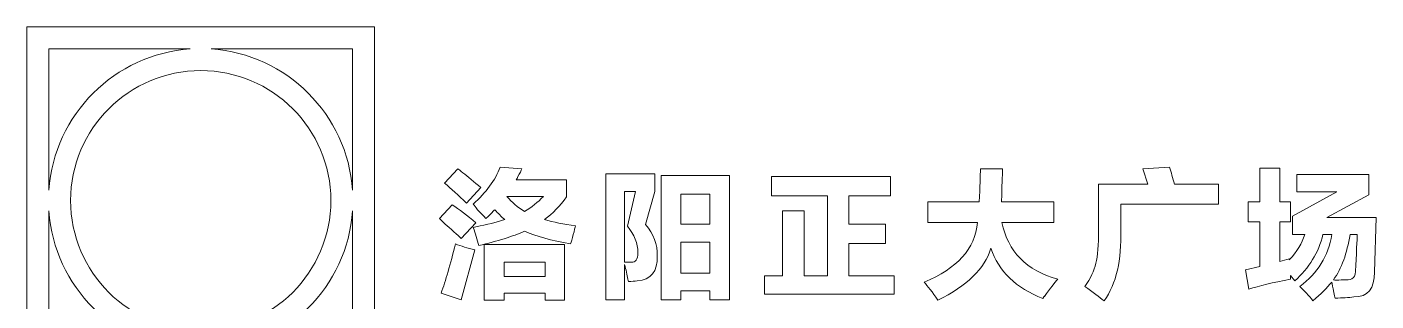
# Model space of a CAD drawing. Header units: inches. Extents: x -17552 to 36880, y -24560 to 13931.
# Drawn here: x 6704 to 12249, y -21916 to -20788 of the extents above; entities that cross this region are included whole.
import ezdxf

# ---------------------------------------------------------------- set-up
doc = ezdxf.new("R2010")
doc.units = ezdxf.units.IN
doc.header["$MEASUREMENT"] = 0
doc.layers.add('图层 1', color=7, linetype='Continuous')

# ---------------------------------------------------------------- blocks, each defined once
blk = doc.blocks.new('block 4')
at = {"layer": '图层 1', "lineweight": 0}
blk.add_lwpolyline([(-69.882, -96.839), (-86.812, -96.839), (-86.812, -113.769), (-69.882, -113.769), (-69.882, -96.839)], dxfattribs=at)
for points, knots in [([(-85.739, -97.912), (-85.739, -97.912), (-78.855, -97.912), (-78.855, -97.912), (-82.537, -98.163), (-85.488, -101.113), (-85.739, -104.795), (-85.739, -104.795), (-85.739, -97.912), (-85.739, -97.912)], [0, 0, 0, 0, 1, 1, 1, 2, 2, 2, 3, 3, 3, 3]), ([(-70.955, -104.797), (-71.205, -101.115), (-74.155, -98.163), (-77.838, -97.912), (-77.838, -97.912), (-70.955, -97.912), (-70.955, -97.912), (-70.955, -97.912), (-70.955, -104.797), (-70.955, -104.797)], [0, 0, 0, 0, 1, 1, 1, 2, 2, 2, 3, 3, 3, 3]), ([(-84.685, -105.303), (-84.685, -101.809), (-81.842, -98.966), (-78.347, -98.966), (-74.852, -98.966), (-72.009, -101.809), (-72.009, -105.303), (-72.009, -108.799), (-74.852, -111.641), (-78.347, -111.641), (-81.842, -111.641), (-84.685, -108.799), (-84.685, -105.303)], [0, 0, 0, 0, 1, 1, 1, 2, 2, 2, 3, 3, 3, 4, 4, 4, 4]), ([(-85.739, -112.695), (-85.739, -112.695), (-85.739, -105.813), (-85.739, -105.813), (-85.488, -109.495), (-82.537, -112.445), (-78.854, -112.695), (-78.854, -112.695), (-85.739, -112.695), (-85.739, -112.695)], [0, 0, 0, 0, 1, 1, 1, 2, 2, 2, 3, 3, 3, 3]), ([(-70.955, -112.695), (-70.955, -112.695), (-77.839, -112.695), (-77.839, -112.695), (-74.156, -112.445), (-71.205, -109.493), (-70.955, -105.81), (-70.955, -105.81), (-70.955, -112.695), (-70.955, -112.695)], [0, 0, 0, 0, 1, 1, 1, 2, 2, 2, 3, 3, 3, 3])]:
    blk.add_open_spline(points, degree=3, knots=knots, dxfattribs=at)
blk = doc.blocks.new('block 5')
at = {"layer": '图层 1', "lineweight": 0}
for points in [[(-64.534, -110.165), (-64.534, -107.445), (-60.63, -107.445), (-60.63, -110.165), (-61.572, -110.165), (-61.572, -109.815), (-63.565, -109.815), (-63.565, -110.165), (-64.534, -110.165)], [(-63.565, -108.307), (-63.565, -109.007), (-61.572, -109.007), (-61.572, -108.307), (-63.565, -108.307)]]:
    blk.add_lwpolyline(points, dxfattribs=at)
for points, knots in [([(-65.396, -105.426), (-65.791, -105.049), (-66.15, -104.726), (-66.473, -104.457), (-66.473, -104.457), (-65.827, -103.756), (-65.827, -103.756), (-65.773, -103.792), (-65.692, -103.855), (-65.584, -103.945), (-65.333, -104.142), (-65.037, -104.385), (-64.696, -104.672), (-64.696, -104.672), (-65.396, -105.426), (-65.396, -105.426)], [0, 0, 0, 0, 1, 1, 1, 2, 2, 2, 3, 3, 3, 4, 4, 4, 5, 5, 5, 5]), ([(-60.333, -107.418), (-61.267, -107.257), (-62.012, -107.051), (-62.569, -106.799), (-63.143, -107.051), (-63.888, -107.284), (-64.804, -107.499), (-64.875, -107.212), (-64.965, -106.916), (-65.073, -106.611), (-65.037, -106.611), (-64.992, -106.602), (-64.938, -106.584), (-64.4, -106.476), (-63.933, -106.359), (-63.538, -106.234), (-63.7, -106.09), (-63.861, -105.929), (-64.023, -105.749), (-64.059, -105.785), (-64.104, -105.83), (-64.157, -105.884), (-64.193, -105.938), (-64.292, -106.036), (-64.454, -106.18), (-64.544, -106.09), (-64.678, -105.947), (-64.858, -105.749), (-64.947, -105.624), (-65.019, -105.534), (-65.073, -105.48), (-64.445, -104.905), (-64.005, -104.304), (-63.753, -103.675), (-63.753, -103.675), (-62.703, -103.756), (-62.703, -103.756), (-62.739, -103.846), (-62.802, -103.972), (-62.892, -104.133), (-62.928, -104.205), (-62.955, -104.259), (-62.973, -104.295), (-62.973, -104.295), (-60.522, -104.295), (-60.522, -104.295), (-60.522, -104.295), (-60.522, -105.13), (-60.522, -105.13), (-60.845, -105.56), (-61.204, -105.929), (-61.599, -106.234), (-61.168, -106.359), (-60.666, -106.458), (-60.091, -106.53), (-60.109, -106.62), (-60.145, -106.763), (-60.199, -106.961), (-60.253, -107.176), (-60.298, -107.329), (-60.333, -107.418)], [0, 0, 0, 0, 1, 1, 1, 2, 2, 2, 3, 3, 3, 4, 4, 4, 5, 5, 5, 6, 6, 6, 7, 7, 7, 8, 8, 8, 9, 9, 9, 10, 10, 10, 11, 11, 11, 12, 12, 12, 13, 13, 13, 14, 14, 14, 15, 15, 15, 16, 16, 16, 17, 17, 17, 18, 18, 18, 19, 19, 19, 20, 20, 20, 20]), ([(-61.653, -105.103), (-61.653, -105.103), (-63.43, -105.103), (-63.43, -105.103), (-63.197, -105.39), (-62.91, -105.632), (-62.569, -105.83), (-62.228, -105.632), (-61.922, -105.39), (-61.653, -105.103)], [0, 0, 0, 0, 1, 1, 1, 2, 2, 2, 3, 3, 3, 3]), ([(-65.665, -107.149), (-65.737, -107.078), (-65.854, -106.97), (-66.015, -106.826), (-66.339, -106.539), (-66.572, -106.324), (-66.715, -106.18), (-66.715, -106.18), (-66.096, -105.507), (-66.096, -105.507), (-65.755, -105.74), (-65.369, -106.036), (-64.938, -106.395), (-64.938, -106.395), (-65.665, -107.149), (-65.665, -107.149)], [0, 0, 0, 0, 1, 1, 1, 2, 2, 2, 3, 3, 3, 4, 4, 4, 5, 5, 5, 5]), ([(-65.665, -110.138), (-65.665, -110.138), (-66.635, -109.815), (-66.635, -109.815), (-66.419, -109.223), (-66.186, -108.424), (-65.935, -107.418), (-65.665, -107.526), (-65.351, -107.625), (-64.992, -107.715), (-64.992, -107.715), (-65.665, -110.138), (-65.665, -110.138)], [0, 0, 0, 0, 1, 1, 1, 2, 2, 2, 3, 3, 3, 4, 4, 4, 4])]:
    blk.add_open_spline(points, degree=3, knots=knots, dxfattribs=at)
blk = doc.blocks.new('block 6')
at = {"layer": '图层 1', "lineweight": 0}
for points in [[(-55.921, -110.138), (-55.921, -104.079), (-52.582, -104.079), (-52.582, -110.138), (-53.552, -110.138), (-53.552, -109.707), (-54.952, -109.707), (-54.952, -110.138), (-55.921, -110.138)], [(-54.952, -104.995), (-54.952, -106.449), (-53.552, -106.449), (-53.552, -104.995), (-54.952, -104.995)], [(-54.952, -107.338), (-54.952, -108.846), (-53.552, -108.846), (-53.552, -107.338), (-54.952, -107.338)]]:
    blk.add_lwpolyline(points, dxfattribs=at)
for points, knots in [([(-58.614, -110.138), (-58.614, -110.138), (-58.614, -103.999), (-58.614, -103.999), (-58.614, -103.999), (-56.218, -103.999), (-56.218, -103.999), (-56.218, -103.999), (-56.218, -104.86), (-56.218, -104.86), (-56.218, -104.86), (-56.675, -106.476), (-56.675, -106.476), (-56.281, -106.925), (-56.092, -107.437), (-56.11, -108.011), (-56.092, -108.765), (-56.415, -109.169), (-57.079, -109.223), (-57.205, -109.241), (-57.349, -109.25), (-57.51, -109.25), (-57.51, -109.232), (-57.519, -109.196), (-57.537, -109.142), (-57.573, -108.927), (-57.627, -108.684), (-57.699, -108.415), (-57.699, -108.415), (-57.699, -110.138), (-57.699, -110.138), (-57.699, -110.138), (-58.614, -110.138), (-58.614, -110.138)], [0, 0, 0, 0, 1, 1, 1, 2, 2, 2, 3, 3, 3, 4, 4, 4, 5, 5, 5, 6, 6, 6, 7, 7, 7, 8, 8, 8, 9, 9, 9, 10, 10, 10, 11, 11, 11, 11]), ([(-57.699, -104.86), (-57.699, -104.86), (-57.699, -108.307), (-57.699, -108.307), (-57.555, -108.307), (-57.447, -108.307), (-57.376, -108.307), (-57.16, -108.325), (-57.053, -108.173), (-57.053, -107.849), (-57.053, -107.401), (-57.223, -106.97), (-57.564, -106.557), (-57.564, -106.557), (-57.16, -104.86), (-57.16, -104.86), (-57.16, -104.86), (-57.699, -104.86), (-57.699, -104.86)], [0, 0, 0, 0, 1, 1, 1, 2, 2, 2, 3, 3, 3, 4, 4, 4, 5, 5, 5, 6, 6, 6, 6])]:
    blk.add_open_spline(points, degree=3, knots=knots, dxfattribs=at)
blk = doc.blocks.new('block 7')
at = {"layer": '图层 1', "lineweight": 0}
for points, knots in [([(-27.314, -106.341), (-27.314, -106.341), (-27.314, -105.372), (-27.314, -105.372), (-27.314, -105.372), (-26.748, -105.372), (-26.748, -105.372), (-26.748, -105.372), (-26.748, -103.729), (-26.748, -103.729), (-26.748, -103.729), (-25.779, -103.729), (-25.779, -103.729), (-25.779, -103.729), (-25.779, -105.372), (-25.779, -105.372), (-25.779, -105.372), (-25.267, -105.372), (-25.267, -105.372), (-25.267, -105.372), (-25.267, -106.341), (-25.267, -106.341), (-25.267, -106.341), (-25.779, -106.341), (-25.779, -106.341), (-25.779, -106.341), (-25.779, -108.28), (-25.779, -108.28), (-25.779, -108.28), (-25.321, -108.146), (-25.321, -108.146), (-25.321, -108.146), (-25.321, -108.199), (-25.321, -108.199), (-24.944, -107.805), (-24.693, -107.392), (-24.567, -106.961), (-24.567, -106.961), (-25.16, -106.961), (-25.16, -106.961), (-25.16, -106.961), (-25.16, -106.072), (-25.16, -106.072), (-25.16, -106.072), (-23.005, -104.887), (-23.005, -104.887), (-23.005, -104.887), (-24.944, -104.887), (-24.944, -104.887), (-24.944, -104.887), (-24.944, -104.026), (-24.944, -104.026), (-24.944, -104.026), (-21.443, -104.026), (-21.443, -104.026), (-21.443, -104.026), (-21.443, -105.022), (-21.443, -105.022), (-21.443, -105.022), (-23.49, -106.126), (-23.49, -106.126), (-23.49, -106.126), (-21.093, -106.126), (-21.093, -106.126), (-21.093, -106.126), (-21.174, -108.792), (-21.174, -108.792), (-21.157, -109.6), (-21.488, -110.004), (-22.17, -110.004), (-22.422, -110.039), (-22.727, -110.057), (-23.086, -110.057), (-23.104, -110.004), (-23.122, -109.914), (-23.14, -109.788), (-23.194, -109.537), (-23.23, -109.367), (-23.248, -109.277), (-23.481, -109.564), (-23.786, -109.869), (-24.163, -110.192), (-24.361, -109.941), (-24.576, -109.707), (-24.81, -109.492), (-23.93, -108.846), (-23.409, -108.002), (-23.248, -106.961), (-23.248, -106.961), (-23.678, -106.961), (-23.678, -106.961), (-23.894, -107.84), (-24.352, -108.594), (-25.052, -109.223), (-25.052, -109.223), (-25.267, -108.953), (-25.267, -108.953), (-25.267, -109.007), (-25.267, -109.071), (-25.267, -109.142), (-26.111, -109.303), (-26.784, -109.465), (-27.287, -109.627), (-27.287, -109.627), (-27.448, -108.684), (-27.448, -108.684), (-27.448, -108.684), (-26.748, -108.523), (-26.748, -108.523), (-26.748, -108.523), (-26.748, -106.341), (-26.748, -106.341), (-26.748, -106.341), (-27.314, -106.341), (-27.314, -106.341)], [0, 0, 0, 0, 1, 1, 1, 2, 2, 2, 3, 3, 3, 4, 4, 4, 5, 5, 5, 6, 6, 6, 7, 7, 7, 8, 8, 8, 9, 9, 9, 10, 10, 10, 11, 11, 11, 12, 12, 12, 13, 13, 13, 14, 14, 14, 15, 15, 15, 16, 16, 16, 17, 17, 17, 18, 18, 18, 19, 19, 19, 20, 20, 20, 21, 21, 21, 22, 22, 22, 23, 23, 23, 24, 24, 24, 25, 25, 25, 26, 26, 26, 27, 27, 27, 28, 28, 28, 29, 29, 29, 30, 30, 30, 31, 31, 31, 32, 32, 32, 33, 33, 33, 34, 34, 34, 35, 35, 35, 36, 36, 36, 37, 37, 37, 38, 38, 38, 38]), ([(-22.009, -106.961), (-22.009, -106.961), (-22.359, -106.961), (-22.359, -106.961), (-22.503, -107.876), (-22.772, -108.613), (-23.167, -109.169), (-23.077, -109.187), (-22.952, -109.187), (-22.79, -109.169), (-22.7, -109.169), (-22.628, -109.169), (-22.574, -109.169), (-22.234, -109.205), (-22.072, -109.025), (-22.09, -108.63), (-22.072, -108.469), (-22.054, -108.128), (-22.036, -107.607), (-22.018, -107.302), (-22.009, -107.086), (-22.009, -106.961)], [0, 0, 0, 0, 1, 1, 1, 2, 2, 2, 3, 3, 3, 4, 4, 4, 5, 5, 5, 6, 6, 6, 7, 7, 7, 7])]:
    blk.add_open_spline(points, degree=3, knots=knots, dxfattribs=at)
blk = doc.blocks.new('block 3')
at = {"layer": '图层 1', "lineweight": 0}
blk.add_lwpolyline([(-50.54, -105.076), (-50.54, -104.133), (-44.75, -104.133), (-44.75, -105.076), (-46.77, -105.076), (-46.77, -106.449), (-44.993, -106.449), (-44.993, -107.392), (-46.77, -107.392), (-46.77, -108.98), (-44.562, -108.98), (-44.562, -109.869), (-50.89, -109.869), (-50.89, -108.98), (-50.001, -108.98), (-50.001, -105.803), (-48.951, -105.803), (-48.951, -108.98), (-47.82, -108.98), (-47.82, -105.076), (-50.54, -105.076)], dxfattribs=at)
for points, knots in [([(-42.924, -106.368), (-42.924, -106.368), (-42.924, -105.372), (-42.924, -105.372), (-42.924, -105.372), (-40.419, -105.372), (-40.419, -105.372), (-40.384, -104.618), (-40.366, -104.079), (-40.366, -103.756), (-40.366, -103.756), (-39.289, -103.756), (-39.289, -103.756), (-39.289, -103.918), (-39.298, -104.187), (-39.315, -104.564), (-39.315, -104.941), (-39.325, -105.21), (-39.342, -105.372), (-39.342, -105.372), (-36.784, -105.372), (-36.784, -105.372), (-36.784, -105.372), (-36.784, -106.368), (-36.784, -106.368), (-36.784, -106.368), (-39.315, -106.368), (-39.315, -106.368), (-39.028, -107.787), (-38.122, -108.711), (-36.596, -109.142), (-36.74, -109.303), (-36.955, -109.582), (-37.242, -109.977), (-37.206, -109.923), (-37.233, -109.958), (-37.323, -110.084), (-38.633, -109.564), (-39.477, -108.747), (-39.854, -107.634), (-40.159, -108.621), (-41.021, -109.465), (-42.439, -110.165), (-42.708, -109.77), (-42.933, -109.474), (-43.112, -109.277), (-41.497, -108.63), (-40.626, -107.661), (-40.5, -106.368), (-40.5, -106.368), (-42.924, -106.368), (-42.924, -106.368)], [0, 0, 0, 0, 1, 1, 1, 2, 2, 2, 3, 3, 3, 4, 4, 4, 5, 5, 5, 6, 6, 6, 7, 7, 7, 8, 8, 8, 9, 9, 9, 10, 10, 10, 11, 11, 11, 12, 12, 12, 13, 13, 13, 14, 14, 14, 15, 15, 15, 16, 16, 16, 17, 17, 17, 17]), ([(-34.338, -110.192), (-34.571, -110.012), (-34.886, -109.779), (-35.28, -109.492), (-34.993, -109.097), (-34.814, -108.72), (-34.742, -108.361), (-34.652, -108.02), (-34.607, -107.472), (-34.607, -106.718), (-34.607, -106.718), (-34.607, -104.51), (-34.607, -104.51), (-34.607, -104.51), (-32.211, -104.51), (-32.211, -104.51), (-32.211, -104.51), (-32.453, -103.756), (-32.453, -103.756), (-32.453, -103.756), (-31.16, -103.675), (-31.16, -103.675), (-31.071, -103.927), (-30.99, -104.205), (-30.918, -104.51), (-30.918, -104.51), (-28.764, -104.51), (-28.764, -104.51), (-28.764, -104.51), (-28.764, -105.48), (-28.764, -105.48), (-28.764, -105.48), (-33.53, -105.48), (-33.53, -105.48), (-33.53, -105.48), (-33.53, -106.745), (-33.53, -106.745), (-33.476, -108.199), (-33.745, -109.348), (-34.338, -110.192)], [0, 0, 0, 0, 1, 1, 1, 2, 2, 2, 3, 3, 3, 4, 4, 4, 5, 5, 5, 6, 6, 6, 7, 7, 7, 8, 8, 8, 9, 9, 9, 10, 10, 10, 11, 11, 11, 12, 12, 12, 13, 13, 13, 13])]:
    blk.add_open_spline(points, degree=3, knots=knots, dxfattribs=at)
at = {"layer": '图层 1'}
for name in ['block 4', 'block 5', 'block 7', 'block 6']:
    blk.add_blockref(name, (0, 0), dxfattribs=at)

msp = doc.modelspace()

# ---------------------------------------------------------------- block references
at = {"layer": '图层 1', "xscale": 84.37414152719144, "yscale": 84.37414152719144, "zscale": 84.37414152719144}
msp.add_blockref('block 3', (14028.6, -12617.3), dxfattribs=at)

doc.saveas('drawing.dxf')
